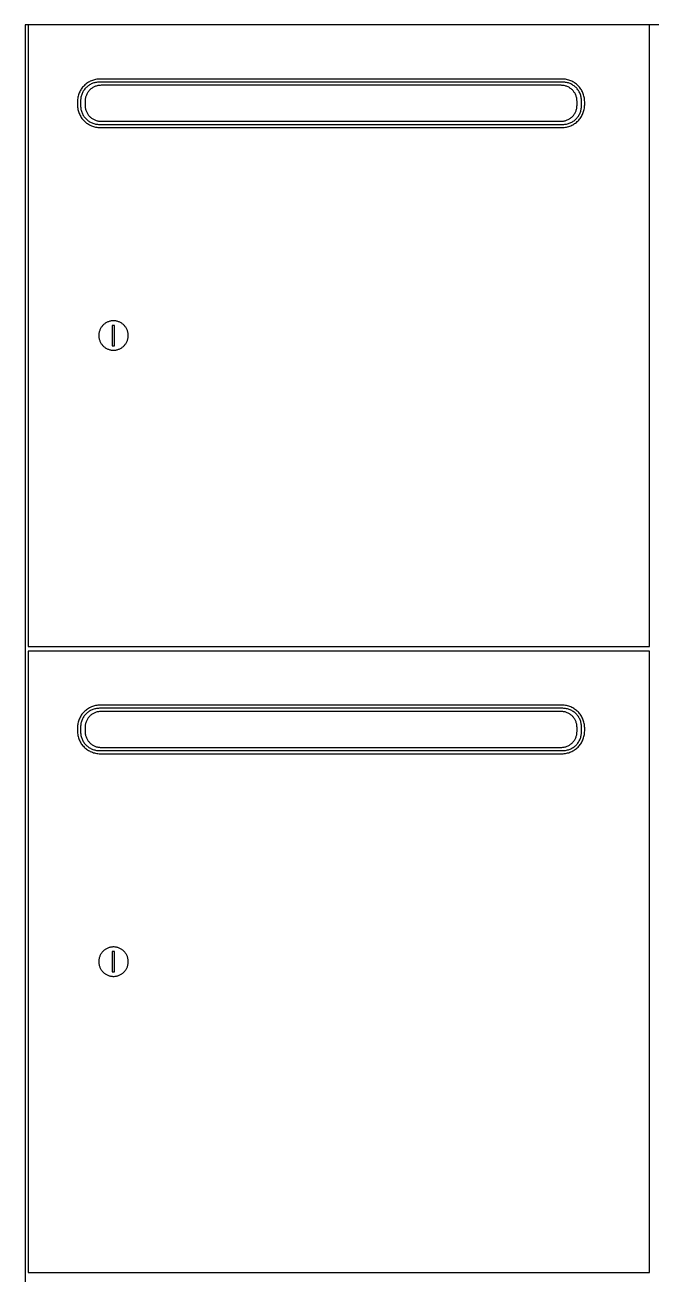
# Model space of a CAD drawing. Header units: millimetres. Extents: x 1075 to 13200, y 678 to 7235.
# Drawn here: x 10491 to 10892, y 3890 to 4689 of the extents above; entities that cross this region are included whole.
import ezdxf

# ---------------------------------------------------------------- set-up
doc = ezdxf.new("R2010")
doc.units = ezdxf.units.MM

msp = doc.modelspace()

# ---------------------------------------------------------------- linework, layer by layer
at = {"color": 0}
for points in [[(11292.31, 4688.75, 0), (10491.31, 4688.75, 0), (10491.31, 3488.75, 0), (11292.31, 3488.75, 0)], [(10890.31, 4688.75, 0), (10493.31, 4688.75, 0), (10493.31, 4291.75, 0), (10890.31, 4291.75, 0)], [(10848.81, 4639.73, 0), (10848.79, 4640.47, 0), (10848.73, 4641.21, 0), (10848.64, 4641.94, 0), (10848.51, 4642.65, 0), (10848.35, 4643.35, 0), (10848.16, 4644.04, 0), (10847.93, 4644.72, 0), (10847.67, 4645.38, 0), (10847.38, 4646.02, 0), (10847.05, 4646.65, 0), (10846.71, 4647.25, 0), (10846.33, 4647.84, 0), (10845.92, 4648.41, 0), (10845.49, 4648.96, 0), (10845.03, 4649.49, 0), (10844.55, 4649.99, 0), (10844.05, 4650.47, 0), (10843.52, 4650.93, 0), (10842.97, 4651.36, 0), (10842.4, 4651.77, 0), (10841.81, 4652.14, 0), (10841.21, 4652.49, 0), (10840.58, 4652.81, 0), (10839.94, 4653.11, 0), (10839.28, 4653.37, 0), (10838.6, 4653.59, 0), (10837.92, 4653.79, 0), (10837.21, 4653.95, 0), (10836.5, 4654.08, 0), (10835.77, 4654.17, 0), (10835.04, 4654.23, 0), (10834.29, 4654.25, 0), (10539.33, 4654.25, 0), (10538.58, 4654.23, 0), (10537.85, 4654.17, 0), (10537.12, 4654.08, 0), (10536.4, 4653.95, 0), (10535.7, 4653.79, 0), (10535.01, 4653.59, 0), (10534.34, 4653.37, 0), (10533.68, 4653.11, 0), (10533.04, 4652.81, 0), (10532.41, 4652.49, 0), (10531.8, 4652.14, 0), (10531.21, 4651.77, 0), (10530.64, 4651.36, 0), (10530.1, 4650.93, 0), (10529.57, 4650.47, 0), (10529.06, 4649.99, 0), (10528.58, 4649.49, 0), (10528.13, 4648.96, 0), (10527.7, 4648.41, 0), (10527.29, 4647.84, 0), (10526.91, 4647.25, 0), (10526.56, 4646.65, 0), (10526.24, 4646.02, 0), (10525.95, 4645.38, 0), (10525.69, 4644.72, 0), (10525.46, 4644.04, 0), (10525.27, 4643.35, 0), (10525.1, 4642.65, 0), (10524.98, 4641.94, 0), (10524.88, 4641.21, 0), (10524.83, 4640.47, 0), (10524.81, 4639.73, 0), (10524.81, 4637.77, 0), (10524.83, 4637.02, 0), (10524.88, 4636.28, 0), (10524.98, 4635.56, 0), (10525.1, 4634.84, 0), (10525.27, 4634.14, 0), (10525.46, 4633.45, 0), (10525.69, 4632.78, 0), (10525.95, 4632.12, 0), (10526.24, 4631.48, 0), (10526.56, 4630.85, 0), (10526.91, 4630.24, 0), (10527.29, 4629.65, 0), (10527.7, 4629.08, 0), (10528.13, 4628.53, 0), (10528.58, 4628.01, 0), (10529.06, 4627.5, 0), (10529.57, 4627.02, 0), (10530.1, 4626.57, 0), (10530.64, 4626.13, 0), (10531.21, 4625.73, 0), (10531.8, 4625.35, 0), (10532.41, 4625, 0), (10533.04, 4624.68, 0), (10533.68, 4624.39, 0), (10534.34, 4624.13, 0), (10535.01, 4623.9, 0), (10535.7, 4623.71, 0), (10536.4, 4623.54, 0), (10537.12, 4623.42, 0), (10537.85, 4623.32, 0), (10538.58, 4623.27, 0), (10539.33, 4623.25, 0), (10834.29, 4623.25, 0), (10835.04, 4623.27, 0), (10835.77, 4623.32, 0), (10836.5, 4623.42, 0), (10837.21, 4623.54, 0), (10837.92, 4623.71, 0), (10838.6, 4623.9, 0), (10839.28, 4624.13, 0), (10839.94, 4624.39, 0), (10840.58, 4624.68, 0), (10841.21, 4625, 0), (10841.81, 4625.35, 0), (10842.4, 4625.73, 0), (10842.97, 4626.13, 0), (10843.52, 4626.57, 0), (10844.05, 4627.02, 0), (10844.55, 4627.5, 0), (10845.03, 4628.01, 0), (10845.49, 4628.53, 0), (10845.92, 4629.08, 0), (10846.33, 4629.65, 0), (10846.71, 4630.24, 0), (10847.05, 4630.85, 0), (10847.38, 4631.48, 0), (10847.67, 4632.12, 0), (10847.93, 4632.78, 0), (10848.16, 4633.45, 0), (10848.35, 4634.14, 0), (10848.51, 4634.84, 0), (10848.64, 4635.56, 0), (10848.73, 4636.28, 0), (10848.79, 4637.02, 0), (10848.81, 4637.77, 0)], [(10846.81, 4640.25, 0), (10846.79, 4640.87, 0), (10846.75, 4641.47, 0), (10846.67, 4642.07, 0), (10846.56, 4642.66, 0), (10846.43, 4643.25, 0), (10846.27, 4643.81, 0), (10846.08, 4644.37, 0), (10845.86, 4644.92, 0), (10845.62, 4645.45, 0), (10845.36, 4645.97, 0), (10845.07, 4646.47, 0), (10844.76, 4646.95, 0), (10844.42, 4647.43, 0), (10844.07, 4647.88, 0), (10843.69, 4648.31, 0), (10843.29, 4648.73, 0), (10842.87, 4649.13, 0), (10842.44, 4649.51, 0), (10841.99, 4649.86, 0), (10841.52, 4650.2, 0), (10841.03, 4650.51, 0), (10840.53, 4650.8, 0), (10840.01, 4651.06, 0), (10839.48, 4651.3, 0), (10838.93, 4651.52, 0), (10838.37, 4651.71, 0), (10837.81, 4651.87, 0), (10837.23, 4652, 0), (10836.63, 4652.11, 0), (10836.03, 4652.19, 0), (10835.43, 4652.23, 0), (10834.81, 4652.25, 0), (10538.81, 4652.25, 0), (10538.19, 4652.23, 0), (10537.58, 4652.19, 0), (10536.98, 4652.11, 0), (10536.39, 4652, 0), (10535.81, 4651.87, 0), (10535.24, 4651.71, 0), (10534.69, 4651.52, 0), (10534.14, 4651.3, 0), (10533.61, 4651.06, 0), (10533.09, 4650.8, 0), (10532.59, 4650.51, 0), (10532.1, 4650.2, 0), (10531.63, 4649.86, 0), (10531.18, 4649.51, 0), (10530.74, 4649.13, 0), (10530.33, 4648.73, 0), (10529.93, 4648.31, 0), (10529.55, 4647.88, 0), (10529.19, 4647.43, 0), (10528.86, 4646.95, 0), (10528.55, 4646.47, 0), (10528.26, 4645.97, 0), (10527.99, 4645.45, 0), (10527.75, 4644.92, 0), (10527.54, 4644.37, 0), (10527.35, 4643.81, 0), (10527.19, 4643.25, 0), (10527.05, 4642.66, 0), (10526.95, 4642.07, 0), (10526.87, 4641.47, 0), (10526.82, 4640.87, 0), (10526.81, 4640.25, 0), (10526.81, 4637.25, 0), (10526.82, 4636.63, 0), (10526.87, 4636.02, 0), (10526.95, 4635.42, 0), (10527.05, 4634.83, 0), (10527.19, 4634.25, 0), (10527.35, 4633.68, 0), (10527.54, 4633.12, 0), (10527.75, 4632.58, 0), (10527.99, 4632.05, 0), (10528.26, 4631.53, 0), (10528.55, 4631.03, 0), (10528.86, 4630.54, 0), (10529.19, 4630.07, 0), (10529.55, 4629.62, 0), (10529.93, 4629.18, 0), (10530.33, 4628.77, 0), (10530.74, 4628.37, 0), (10531.18, 4627.99, 0), (10531.63, 4627.63, 0), (10532.1, 4627.3, 0), (10532.59, 4626.99, 0), (10533.09, 4626.7, 0), (10533.61, 4626.43, 0), (10534.14, 4626.19, 0), (10534.69, 4625.98, 0), (10535.24, 4625.79, 0), (10535.81, 4625.63, 0), (10536.39, 4625.49, 0), (10536.98, 4625.39, 0), (10537.58, 4625.31, 0), (10538.19, 4625.26, 0), (10538.81, 4625.25, 0), (10834.81, 4625.25, 0), (10835.43, 4625.26, 0), (10836.03, 4625.31, 0), (10836.63, 4625.39, 0), (10837.23, 4625.49, 0), (10837.81, 4625.63, 0), (10838.37, 4625.79, 0), (10838.93, 4625.98, 0), (10839.48, 4626.19, 0), (10840.01, 4626.43, 0), (10840.53, 4626.7, 0), (10841.03, 4626.99, 0), (10841.52, 4627.3, 0), (10841.99, 4627.63, 0), (10842.44, 4627.99, 0), (10842.87, 4628.37, 0), (10843.29, 4628.77, 0), (10843.69, 4629.18, 0), (10844.07, 4629.62, 0), (10844.42, 4630.07, 0), (10844.76, 4630.54, 0), (10845.07, 4631.03, 0), (10845.36, 4631.53, 0), (10845.62, 4632.05, 0), (10845.86, 4632.58, 0), (10846.08, 4633.12, 0), (10846.27, 4633.68, 0), (10846.43, 4634.25, 0), (10846.56, 4634.83, 0), (10846.67, 4635.42, 0), (10846.75, 4636.02, 0), (10846.79, 4636.63, 0), (10846.81, 4637.25, 0)], [(10843.92, 4640.05, 0), (10843.9, 4640.58, 0), (10843.86, 4641.09, 0), (10843.8, 4641.6, 0), (10843.71, 4642.1, 0), (10843.6, 4642.59, 0), (10843.46, 4643.07, 0), (10843.3, 4643.55, 0), (10843.12, 4644.01, 0), (10842.91, 4644.46, 0), (10842.69, 4644.9, 0), (10842.44, 4645.32, 0), (10842.18, 4645.73, 0), (10841.9, 4646.13, 0), (10841.59, 4646.52, 0), (10841.28, 4646.89, 0), (10840.94, 4647.24, 0), (10840.59, 4647.58, 0), (10840.22, 4647.9, 0), (10839.83, 4648.2, 0), (10839.43, 4648.48, 0), (10839.02, 4648.75, 0), (10838.6, 4648.99, 0), (10838.16, 4649.21, 0), (10837.71, 4649.42, 0), (10837.25, 4649.6, 0), (10836.77, 4649.76, 0), (10836.29, 4649.9, 0), (10835.8, 4650.01, 0), (10835.3, 4650.1, 0), (10834.79, 4650.17, 0), (10834.28, 4650.2, 0), (10833.75, 4650.22, 0), (10539.86, 4650.22, 0), (10539.34, 4650.2, 0), (10538.83, 4650.17, 0), (10538.32, 4650.1, 0), (10537.82, 4650.01, 0), (10537.33, 4649.9, 0), (10536.84, 4649.76, 0), (10536.37, 4649.6, 0), (10535.91, 4649.42, 0), (10535.46, 4649.21, 0), (10535.02, 4648.99, 0), (10534.6, 4648.75, 0), (10534.18, 4648.48, 0), (10533.79, 4648.2, 0), (10533.4, 4647.9, 0), (10533.03, 4647.58, 0), (10532.68, 4647.24, 0), (10532.34, 4646.89, 0), (10532.02, 4646.52, 0), (10531.72, 4646.13, 0), (10531.44, 4645.73, 0), (10531.17, 4645.32, 0), (10530.93, 4644.9, 0), (10530.7, 4644.46, 0), (10530.5, 4644.01, 0), (10530.32, 4643.55, 0), (10530.16, 4643.07, 0), (10530.02, 4642.59, 0), (10529.91, 4642.1, 0), (10529.82, 4641.6, 0), (10529.75, 4641.09, 0), (10529.71, 4640.58, 0), (10529.7, 4640.05, 0), (10529.7, 4637.44, 0), (10529.71, 4636.92, 0), (10529.75, 4636.4, 0), (10529.82, 4635.9, 0), (10529.91, 4635.4, 0), (10530.02, 4634.9, 0), (10530.16, 4634.42, 0), (10530.32, 4633.95, 0), (10530.5, 4633.49, 0), (10530.7, 4633.04, 0), (10530.93, 4632.6, 0), (10531.17, 4632.17, 0), (10531.44, 4631.76, 0), (10531.72, 4631.36, 0), (10532.02, 4630.98, 0), (10532.34, 4630.61, 0), (10532.68, 4630.26, 0), (10533.03, 4629.92, 0), (10533.4, 4629.6, 0), (10533.79, 4629.3, 0), (10534.18, 4629.02, 0), (10534.6, 4628.75, 0), (10535.02, 4628.51, 0), (10535.46, 4628.28, 0), (10535.91, 4628.08, 0), (10536.37, 4627.9, 0), (10536.84, 4627.74, 0), (10537.33, 4627.6, 0), (10537.82, 4627.48, 0), (10538.32, 4627.4, 0), (10538.83, 4627.33, 0), (10539.34, 4627.29, 0), (10539.86, 4627.28, 0), (10833.75, 4627.28, 0), (10834.28, 4627.29, 0), (10834.79, 4627.33, 0), (10835.3, 4627.4, 0), (10835.8, 4627.48, 0), (10836.29, 4627.6, 0), (10836.77, 4627.74, 0), (10837.25, 4627.9, 0), (10837.71, 4628.08, 0), (10838.16, 4628.28, 0), (10838.6, 4628.51, 0), (10839.02, 4628.75, 0), (10839.43, 4629.02, 0), (10839.83, 4629.3, 0), (10840.22, 4629.6, 0), (10840.59, 4629.92, 0), (10840.94, 4630.26, 0), (10841.28, 4630.61, 0), (10841.59, 4630.98, 0), (10841.9, 4631.36, 0), (10842.18, 4631.76, 0), (10842.44, 4632.17, 0), (10842.69, 4632.6, 0), (10842.91, 4633.04, 0), (10843.12, 4633.49, 0), (10843.3, 4633.95, 0), (10843.46, 4634.42, 0), (10843.6, 4634.9, 0), (10843.71, 4635.4, 0), (10843.8, 4635.9, 0), (10843.86, 4636.4, 0), (10843.9, 4636.92, 0), (10843.92, 4637.44, 0)], [(10557.26, 4490.4, 0.48), (10557.25, 4490.88, 0.48), (10557.21, 4491.36, 0.48), (10557.15, 4491.83, 0.48), (10557.07, 4492.3, 0.48), (10556.96, 4492.75, 0.48), (10556.84, 4493.2, 0.48), (10556.69, 4493.63, 0.48), (10556.52, 4494.06, 0.48), (10556.33, 4494.48, 0.48), (10556.12, 4494.88, 0.48), (10555.9, 4495.28, 0.48), (10555.65, 4495.66, 0.48), (10555.39, 4496.03, 0.48), (10555.11, 4496.38, 0.48), (10554.81, 4496.72, 0.48), (10554.5, 4497.05, 0.48), (10554.18, 4497.36, 0.48), (10553.83, 4497.66, 0.48), (10553.48, 4497.94, 0.48), (10553.11, 4498.2, 0.48), (10552.73, 4498.44, 0.48), (10552.33, 4498.67, 0.48), (10551.93, 4498.88, 0.48), (10551.51, 4499.07, 0.48), (10551.09, 4499.23, 0.48), (10550.65, 4499.38, 0.48), (10550.2, 4499.51, 0.48), (10549.75, 4499.61, 0.48), (10549.29, 4499.7, 0.48), (10548.81, 4499.76, 0.48), (10548.34, 4499.79, 0.48), (10547.85, 4499.81, 0.48), (10547.37, 4499.79, 0.48), (10546.89, 4499.76, 0.48), (10546.42, 4499.7, 0.48), (10545.96, 4499.61, 0.48), (10545.51, 4499.51, 0.48), (10545.06, 4499.38, 0.48), (10544.62, 4499.23, 0.48), (10544.2, 4499.07, 0.48), (10543.78, 4498.88, 0.48), (10543.37, 4498.67, 0.48), (10542.98, 4498.44, 0.48), (10542.6, 4498.2, 0.48), (10542.23, 4497.94, 0.48), (10541.87, 4497.66, 0.48), (10541.53, 4497.36, 0.48), (10541.21, 4497.05, 0.48), (10540.89, 4496.72, 0.48), (10540.6, 4496.38, 0.48), (10540.32, 4496.03, 0.48), (10540.06, 4495.66, 0.48), (10539.81, 4495.28, 0.48), (10539.59, 4494.88, 0.48), (10539.38, 4494.48, 0.48), (10539.19, 4494.06, 0.48), (10539.02, 4493.63, 0.48), (10538.87, 4493.2, 0.48), (10538.75, 4492.75, 0.48), (10538.64, 4492.3, 0.48), (10538.56, 4491.83, 0.48), (10538.5, 4491.36, 0.48), (10538.46, 4490.88, 0.48), (10538.45, 4490.4, 0.48), (10538.46, 4489.92, 0.48), (10538.5, 4489.44, 0.48), (10538.56, 4488.97, 0.48), (10538.64, 4488.51, 0.48), (10538.75, 4488.05, 0.48), (10538.87, 4487.61, 0.48), (10539.02, 4487.17, 0.48), (10539.19, 4486.74, 0.48), (10539.38, 4486.33, 0.48), (10539.59, 4485.92, 0.48), (10539.81, 4485.53, 0.48), (10540.06, 4485.15, 0.48), (10540.32, 4484.78, 0.48), (10540.6, 4484.42, 0.48), (10540.89, 4484.08, 0.48), (10541.21, 4483.75, 0.48), (10541.53, 4483.44, 0.48), (10541.87, 4483.15, 0.48), (10542.23, 4482.87, 0.48), (10542.6, 4482.6, 0.48), (10542.98, 4482.36, 0.48), (10543.37, 4482.13, 0.48), (10543.78, 4481.93, 0.48), (10544.2, 4481.74, 0.48), (10544.62, 4481.57, 0.48), (10545.06, 4481.42, 0.48), (10545.51, 4481.29, 0.48), (10545.96, 4481.19, 0.48), (10546.42, 4481.11, 0.48), (10546.89, 4481.05, 0.48), (10547.37, 4481.01, 0.48), (10547.85, 4481, 0.48), (10548.34, 4481.01, 0.48), (10548.81, 4481.05, 0.48), (10549.29, 4481.11, 0.48), (10549.75, 4481.19, 0.48), (10550.2, 4481.29, 0.48), (10550.65, 4481.42, 0.48), (10551.09, 4481.57, 0.48), (10551.51, 4481.74, 0.48), (10551.93, 4481.93, 0.48), (10552.33, 4482.13, 0.48), (10552.73, 4482.36, 0.48), (10553.11, 4482.6, 0.48), (10553.48, 4482.87, 0.48), (10553.83, 4483.15, 0.48), (10554.18, 4483.44, 0.48), (10554.5, 4483.75, 0.48), (10554.81, 4484.08, 0.48), (10555.11, 4484.42, 0.48), (10555.39, 4484.78, 0.48), (10555.65, 4485.15, 0.48), (10555.9, 4485.53, 0.48), (10556.12, 4485.92, 0.48), (10556.33, 4486.33, 0.48), (10556.52, 4486.74, 0.48), (10556.69, 4487.17, 0.48), (10556.84, 4487.61, 0.48), (10556.96, 4488.05, 0.48), (10557.07, 4488.51, 0.48), (10557.15, 4488.97, 0.48), (10557.21, 4489.44, 0.48), (10557.25, 4489.92, 0.48)], [(10548.58, 4496.87, 0.48), (10546.99, 4496.87, 0.48), (10546.99, 4483.84, 0.48), (10548.58, 4483.84, 0.48)], [(10890.31, 4288.75, 0), (10493.31, 4288.75, 0), (10493.31, 3891.75, 0), (10890.31, 3891.75, 0)], [(10848.81, 4239.73, 0), (10848.79, 4240.47, 0), (10848.73, 4241.21, 0), (10848.64, 4241.94, 0), (10848.51, 4242.65, 0), (10848.35, 4243.35, 0), (10848.16, 4244.04, 0), (10847.93, 4244.72, 0), (10847.67, 4245.38, 0), (10847.38, 4246.02, 0), (10847.05, 4246.65, 0), (10846.71, 4247.25, 0), (10846.33, 4247.84, 0), (10845.92, 4248.41, 0), (10845.49, 4248.96, 0), (10845.03, 4249.49, 0), (10844.55, 4249.99, 0), (10844.05, 4250.47, 0), (10843.52, 4250.93, 0), (10842.97, 4251.36, 0), (10842.4, 4251.77, 0), (10841.81, 4252.14, 0), (10841.21, 4252.49, 0), (10840.58, 4252.82, 0), (10839.94, 4253.11, 0), (10839.28, 4253.37, 0), (10838.6, 4253.59, 0), (10837.92, 4253.79, 0), (10837.21, 4253.95, 0), (10836.5, 4254.08, 0), (10835.77, 4254.17, 0), (10835.04, 4254.23, 0), (10834.29, 4254.25, 0), (10539.33, 4254.25, 0), (10538.58, 4254.23, 0), (10537.85, 4254.17, 0), (10537.12, 4254.08, 0), (10536.4, 4253.95, 0), (10535.7, 4253.79, 0), (10535.01, 4253.59, 0), (10534.34, 4253.37, 0), (10533.68, 4253.11, 0), (10533.04, 4252.82, 0), (10532.41, 4252.49, 0), (10531.8, 4252.14, 0), (10531.21, 4251.77, 0), (10530.64, 4251.36, 0), (10530.1, 4250.93, 0), (10529.57, 4250.47, 0), (10529.06, 4249.99, 0), (10528.58, 4249.49, 0), (10528.13, 4248.96, 0), (10527.7, 4248.41, 0), (10527.29, 4247.84, 0), (10526.91, 4247.25, 0), (10526.56, 4246.65, 0), (10526.24, 4246.02, 0), (10525.95, 4245.38, 0), (10525.69, 4244.72, 0), (10525.46, 4244.04, 0), (10525.27, 4243.35, 0), (10525.1, 4242.65, 0), (10524.98, 4241.94, 0), (10524.88, 4241.21, 0), (10524.83, 4240.47, 0), (10524.81, 4239.73, 0), (10524.81, 4237.77, 0), (10524.83, 4237.02, 0), (10524.88, 4236.28, 0), (10524.98, 4235.56, 0), (10525.1, 4234.84, 0), (10525.27, 4234.14, 0), (10525.46, 4233.45, 0), (10525.69, 4232.78, 0), (10525.95, 4232.12, 0), (10526.24, 4231.48, 0), (10526.56, 4230.85, 0), (10526.91, 4230.24, 0), (10527.29, 4229.65, 0), (10527.7, 4229.08, 0), (10528.13, 4228.53, 0), (10528.58, 4228.01, 0), (10529.06, 4227.5, 0), (10529.57, 4227.02, 0), (10530.1, 4226.57, 0), (10530.64, 4226.13, 0), (10531.21, 4225.73, 0), (10531.8, 4225.35, 0), (10532.41, 4225, 0), (10533.04, 4224.68, 0), (10533.68, 4224.39, 0), (10534.34, 4224.13, 0), (10535.01, 4223.9, 0), (10535.7, 4223.71, 0), (10536.4, 4223.54, 0), (10537.12, 4223.42, 0), (10537.85, 4223.32, 0), (10538.58, 4223.27, 0), (10539.33, 4223.25, 0), (10834.29, 4223.25, 0), (10835.04, 4223.27, 0), (10835.77, 4223.32, 0), (10836.5, 4223.42, 0), (10837.21, 4223.54, 0), (10837.92, 4223.71, 0), (10838.6, 4223.9, 0), (10839.28, 4224.13, 0), (10839.94, 4224.39, 0), (10840.58, 4224.68, 0), (10841.21, 4225, 0), (10841.81, 4225.35, 0), (10842.4, 4225.73, 0), (10842.97, 4226.13, 0), (10843.52, 4226.57, 0), (10844.05, 4227.02, 0), (10844.55, 4227.5, 0), (10845.03, 4228.01, 0), (10845.49, 4228.53, 0), (10845.92, 4229.08, 0), (10846.33, 4229.65, 0), (10846.71, 4230.24, 0), (10847.05, 4230.85, 0), (10847.38, 4231.48, 0), (10847.67, 4232.12, 0), (10847.93, 4232.78, 0), (10848.16, 4233.45, 0), (10848.35, 4234.14, 0), (10848.51, 4234.84, 0), (10848.64, 4235.56, 0), (10848.73, 4236.28, 0), (10848.79, 4237.02, 0), (10848.81, 4237.77, 0)], [(10846.81, 4240.25, 0), (10846.79, 4240.87, 0), (10846.75, 4241.47, 0), (10846.67, 4242.07, 0), (10846.56, 4242.66, 0), (10846.43, 4243.25, 0), (10846.27, 4243.81, 0), (10846.08, 4244.37, 0), (10845.86, 4244.92, 0), (10845.62, 4245.45, 0), (10845.36, 4245.97, 0), (10845.07, 4246.47, 0), (10844.76, 4246.95, 0), (10844.42, 4247.43, 0), (10844.07, 4247.88, 0), (10843.69, 4248.31, 0), (10843.29, 4248.73, 0), (10842.87, 4249.13, 0), (10842.44, 4249.51, 0), (10841.99, 4249.86, 0), (10841.52, 4250.2, 0), (10841.03, 4250.51, 0), (10840.53, 4250.8, 0), (10840.01, 4251.06, 0), (10839.48, 4251.3, 0), (10838.93, 4251.52, 0), (10838.37, 4251.71, 0), (10837.81, 4251.87, 0), (10837.23, 4252, 0), (10836.63, 4252.11, 0), (10836.03, 4252.19, 0), (10835.43, 4252.23, 0), (10834.81, 4252.25, 0), (10538.81, 4252.25, 0), (10538.19, 4252.23, 0), (10537.58, 4252.19, 0), (10536.98, 4252.11, 0), (10536.39, 4252, 0), (10535.81, 4251.87, 0), (10535.24, 4251.71, 0), (10534.69, 4251.52, 0), (10534.14, 4251.3, 0), (10533.61, 4251.06, 0), (10533.09, 4250.8, 0), (10532.59, 4250.51, 0), (10532.1, 4250.2, 0), (10531.63, 4249.86, 0), (10531.18, 4249.51, 0), (10530.74, 4249.13, 0), (10530.33, 4248.73, 0), (10529.93, 4248.31, 0), (10529.55, 4247.88, 0), (10529.19, 4247.43, 0), (10528.86, 4246.95, 0), (10528.55, 4246.47, 0), (10528.26, 4245.97, 0), (10527.99, 4245.45, 0), (10527.75, 4244.92, 0), (10527.54, 4244.37, 0), (10527.35, 4243.81, 0), (10527.19, 4243.25, 0), (10527.05, 4242.66, 0), (10526.95, 4242.07, 0), (10526.87, 4241.47, 0), (10526.82, 4240.87, 0), (10526.81, 4240.25, 0), (10526.81, 4237.25, 0), (10526.82, 4236.63, 0), (10526.87, 4236.02, 0), (10526.95, 4235.42, 0), (10527.05, 4234.83, 0), (10527.19, 4234.25, 0), (10527.35, 4233.68, 0), (10527.54, 4233.12, 0), (10527.75, 4232.58, 0), (10527.99, 4232.05, 0), (10528.26, 4231.53, 0), (10528.55, 4231.03, 0), (10528.86, 4230.54, 0), (10529.19, 4230.07, 0), (10529.55, 4229.62, 0), (10529.93, 4229.18, 0), (10530.33, 4228.77, 0), (10530.74, 4228.37, 0), (10531.18, 4227.99, 0), (10531.63, 4227.63, 0), (10532.1, 4227.3, 0), (10532.59, 4226.99, 0), (10533.09, 4226.7, 0), (10533.61, 4226.43, 0), (10534.14, 4226.19, 0), (10534.69, 4225.98, 0), (10535.24, 4225.79, 0), (10535.81, 4225.63, 0), (10536.39, 4225.49, 0), (10536.98, 4225.39, 0), (10537.58, 4225.31, 0), (10538.19, 4225.26, 0), (10538.81, 4225.25, 0), (10834.81, 4225.25, 0), (10835.43, 4225.26, 0), (10836.03, 4225.31, 0), (10836.63, 4225.39, 0), (10837.23, 4225.49, 0), (10837.81, 4225.63, 0), (10838.37, 4225.79, 0), (10838.93, 4225.98, 0), (10839.48, 4226.19, 0), (10840.01, 4226.43, 0), (10840.53, 4226.7, 0), (10841.03, 4226.99, 0), (10841.52, 4227.3, 0), (10841.99, 4227.63, 0), (10842.44, 4227.99, 0), (10842.87, 4228.37, 0), (10843.29, 4228.77, 0), (10843.69, 4229.18, 0), (10844.07, 4229.62, 0), (10844.42, 4230.07, 0), (10844.76, 4230.54, 0), (10845.07, 4231.03, 0), (10845.36, 4231.53, 0), (10845.62, 4232.05, 0), (10845.86, 4232.58, 0), (10846.08, 4233.12, 0), (10846.27, 4233.68, 0), (10846.43, 4234.25, 0), (10846.56, 4234.83, 0), (10846.67, 4235.42, 0), (10846.75, 4236.02, 0), (10846.79, 4236.63, 0), (10846.81, 4237.25, 0)], [(10843.92, 4240.05, 0), (10843.9, 4240.58, 0), (10843.86, 4241.09, 0), (10843.8, 4241.6, 0), (10843.71, 4242.1, 0), (10843.6, 4242.59, 0), (10843.46, 4243.07, 0), (10843.3, 4243.55, 0), (10843.12, 4244.01, 0), (10842.91, 4244.46, 0), (10842.69, 4244.9, 0), (10842.44, 4245.32, 0), (10842.18, 4245.73, 0), (10841.9, 4246.13, 0), (10841.59, 4246.52, 0), (10841.28, 4246.89, 0), (10840.94, 4247.24, 0), (10840.59, 4247.58, 0), (10840.22, 4247.9, 0), (10839.83, 4248.2, 0), (10839.43, 4248.48, 0), (10839.02, 4248.75, 0), (10838.6, 4248.99, 0), (10838.16, 4249.21, 0), (10837.71, 4249.42, 0), (10837.25, 4249.6, 0), (10836.77, 4249.76, 0), (10836.29, 4249.9, 0), (10835.8, 4250.01, 0), (10835.3, 4250.1, 0), (10834.79, 4250.17, 0), (10834.28, 4250.2, 0), (10833.75, 4250.22, 0), (10539.86, 4250.22, 0), (10539.34, 4250.2, 0), (10538.83, 4250.17, 0), (10538.32, 4250.1, 0), (10537.82, 4250.01, 0), (10537.33, 4249.9, 0), (10536.84, 4249.76, 0), (10536.37, 4249.6, 0), (10535.91, 4249.42, 0), (10535.46, 4249.21, 0), (10535.02, 4248.99, 0), (10534.6, 4248.75, 0), (10534.18, 4248.48, 0), (10533.79, 4248.2, 0), (10533.4, 4247.9, 0), (10533.03, 4247.58, 0), (10532.68, 4247.24, 0), (10532.34, 4246.89, 0), (10532.02, 4246.52, 0), (10531.72, 4246.13, 0), (10531.44, 4245.73, 0), (10531.17, 4245.32, 0), (10530.93, 4244.9, 0), (10530.7, 4244.46, 0), (10530.5, 4244.01, 0), (10530.32, 4243.55, 0), (10530.16, 4243.07, 0), (10530.02, 4242.59, 0), (10529.91, 4242.1, 0), (10529.82, 4241.6, 0), (10529.75, 4241.09, 0), (10529.71, 4240.58, 0), (10529.7, 4240.05, 0), (10529.7, 4237.44, 0), (10529.71, 4236.92, 0), (10529.75, 4236.4, 0), (10529.82, 4235.9, 0), (10529.91, 4235.4, 0), (10530.02, 4234.9, 0), (10530.16, 4234.42, 0), (10530.32, 4233.95, 0), (10530.5, 4233.49, 0), (10530.7, 4233.04, 0), (10530.93, 4232.6, 0), (10531.17, 4232.17, 0), (10531.44, 4231.76, 0), (10531.72, 4231.36, 0), (10532.02, 4230.98, 0), (10532.34, 4230.61, 0), (10532.68, 4230.26, 0), (10533.03, 4229.92, 0), (10533.4, 4229.6, 0), (10533.79, 4229.3, 0), (10534.18, 4229.02, 0), (10534.6, 4228.75, 0), (10535.02, 4228.51, 0), (10535.46, 4228.28, 0), (10535.91, 4228.08, 0), (10536.37, 4227.9, 0), (10536.84, 4227.74, 0), (10537.33, 4227.6, 0), (10537.82, 4227.48, 0), (10538.32, 4227.4, 0), (10538.83, 4227.33, 0), (10539.34, 4227.29, 0), (10539.86, 4227.28, 0), (10833.75, 4227.28, 0), (10834.28, 4227.29, 0), (10834.79, 4227.33, 0), (10835.3, 4227.4, 0), (10835.8, 4227.48, 0), (10836.29, 4227.6, 0), (10836.77, 4227.74, 0), (10837.25, 4227.9, 0), (10837.71, 4228.08, 0), (10838.16, 4228.28, 0), (10838.6, 4228.51, 0), (10839.02, 4228.75, 0), (10839.43, 4229.02, 0), (10839.83, 4229.3, 0), (10840.22, 4229.6, 0), (10840.59, 4229.92, 0), (10840.94, 4230.26, 0), (10841.28, 4230.61, 0), (10841.59, 4230.98, 0), (10841.9, 4231.36, 0), (10842.18, 4231.76, 0), (10842.44, 4232.17, 0), (10842.69, 4232.6, 0), (10842.91, 4233.04, 0), (10843.12, 4233.49, 0), (10843.3, 4233.95, 0), (10843.46, 4234.42, 0), (10843.6, 4234.9, 0), (10843.71, 4235.4, 0), (10843.8, 4235.9, 0), (10843.86, 4236.4, 0), (10843.9, 4236.92, 0), (10843.92, 4237.44, 0)], [(10557.26, 4090.4, 0.48), (10557.25, 4090.88, 0.48), (10557.21, 4091.36, 0.48), (10557.15, 4091.83, 0.48), (10557.07, 4092.3, 0.48), (10556.96, 4092.75, 0.48), (10556.84, 4093.2, 0.48), (10556.69, 4093.63, 0.48), (10556.52, 4094.06, 0.48), (10556.33, 4094.48, 0.48), (10556.12, 4094.88, 0.48), (10555.9, 4095.28, 0.48), (10555.65, 4095.66, 0.48), (10555.39, 4096.03, 0.48), (10555.11, 4096.38, 0.48), (10554.81, 4096.72, 0.48), (10554.5, 4097.05, 0.48), (10554.18, 4097.36, 0.48), (10553.83, 4097.66, 0.48), (10553.48, 4097.94, 0.48), (10553.11, 4098.2, 0.48), (10552.73, 4098.44, 0.48), (10552.33, 4098.67, 0.48), (10551.93, 4098.88, 0.48), (10551.51, 4099.07, 0.48), (10551.09, 4099.23, 0.48), (10550.65, 4099.38, 0.48), (10550.2, 4099.51, 0.48), (10549.75, 4099.61, 0.48), (10549.29, 4099.7, 0.48), (10548.81, 4099.76, 0.48), (10548.34, 4099.79, 0.48), (10547.85, 4099.81, 0.48), (10547.37, 4099.79, 0.48), (10546.89, 4099.76, 0.48), (10546.42, 4099.7, 0.48), (10545.96, 4099.61, 0.48), (10545.51, 4099.51, 0.48), (10545.06, 4099.38, 0.48), (10544.62, 4099.23, 0.48), (10544.2, 4099.07, 0.48), (10543.78, 4098.88, 0.48), (10543.37, 4098.67, 0.48), (10542.98, 4098.44, 0.48), (10542.6, 4098.2, 0.48), (10542.23, 4097.94, 0.48), (10541.87, 4097.66, 0.48), (10541.53, 4097.36, 0.48), (10541.21, 4097.05, 0.48), (10540.89, 4096.72, 0.48), (10540.6, 4096.38, 0.48), (10540.32, 4096.03, 0.48), (10540.06, 4095.66, 0.48), (10539.81, 4095.28, 0.48), (10539.59, 4094.88, 0.48), (10539.38, 4094.48, 0.48), (10539.19, 4094.06, 0.48), (10539.02, 4093.63, 0.48), (10538.87, 4093.2, 0.48), (10538.75, 4092.75, 0.48), (10538.64, 4092.3, 0.48), (10538.56, 4091.83, 0.48), (10538.5, 4091.36, 0.48), (10538.46, 4090.88, 0.48), (10538.45, 4090.4, 0.48), (10538.46, 4089.92, 0.48), (10538.5, 4089.44, 0.48), (10538.56, 4088.97, 0.48), (10538.64, 4088.51, 0.48), (10538.75, 4088.05, 0.48), (10538.87, 4087.61, 0.48), (10539.02, 4087.17, 0.48), (10539.19, 4086.74, 0.48), (10539.38, 4086.33, 0.48), (10539.59, 4085.92, 0.48), (10539.81, 4085.53, 0.48), (10540.06, 4085.15, 0.48), (10540.32, 4084.78, 0.48), (10540.6, 4084.42, 0.48), (10540.89, 4084.08, 0.48), (10541.21, 4083.75, 0.48), (10541.53, 4083.44, 0.48), (10541.87, 4083.15, 0.48), (10542.23, 4082.87, 0.48), (10542.6, 4082.6, 0.48), (10542.98, 4082.36, 0.48), (10543.37, 4082.13, 0.48), (10543.78, 4081.93, 0.48), (10544.2, 4081.74, 0.48), (10544.62, 4081.57, 0.48), (10545.06, 4081.42, 0.48), (10545.51, 4081.29, 0.48), (10545.96, 4081.19, 0.48), (10546.42, 4081.11, 0.48), (10546.89, 4081.05, 0.48), (10547.37, 4081.01, 0.48), (10547.85, 4081, 0.48), (10548.34, 4081.01, 0.48), (10548.81, 4081.05, 0.48), (10549.29, 4081.11, 0.48), (10549.75, 4081.19, 0.48), (10550.2, 4081.29, 0.48), (10550.65, 4081.42, 0.48), (10551.09, 4081.57, 0.48), (10551.51, 4081.74, 0.48), (10551.93, 4081.93, 0.48), (10552.33, 4082.13, 0.48), (10552.73, 4082.36, 0.48), (10553.11, 4082.6, 0.48), (10553.48, 4082.87, 0.48), (10553.83, 4083.15, 0.48), (10554.18, 4083.44, 0.48), (10554.5, 4083.75, 0.48), (10554.81, 4084.08, 0.48), (10555.11, 4084.42, 0.48), (10555.39, 4084.78, 0.48), (10555.65, 4085.15, 0.48), (10555.9, 4085.53, 0.48), (10556.12, 4085.92, 0.48), (10556.33, 4086.33, 0.48), (10556.52, 4086.74, 0.48), (10556.69, 4087.17, 0.48), (10556.84, 4087.61, 0.48), (10556.96, 4088.05, 0.48), (10557.07, 4088.51, 0.48), (10557.15, 4088.97, 0.48), (10557.21, 4089.44, 0.48), (10557.25, 4089.92, 0.48)], [(10548.58, 4096.87, 0.48), (10546.99, 4096.87, 0.48), (10546.99, 4083.84, 0.48), (10548.58, 4083.84, 0.48)]]:
    msp.add_polyline3d(points, close=True, dxfattribs=at)

doc.saveas('drawing.dxf')
